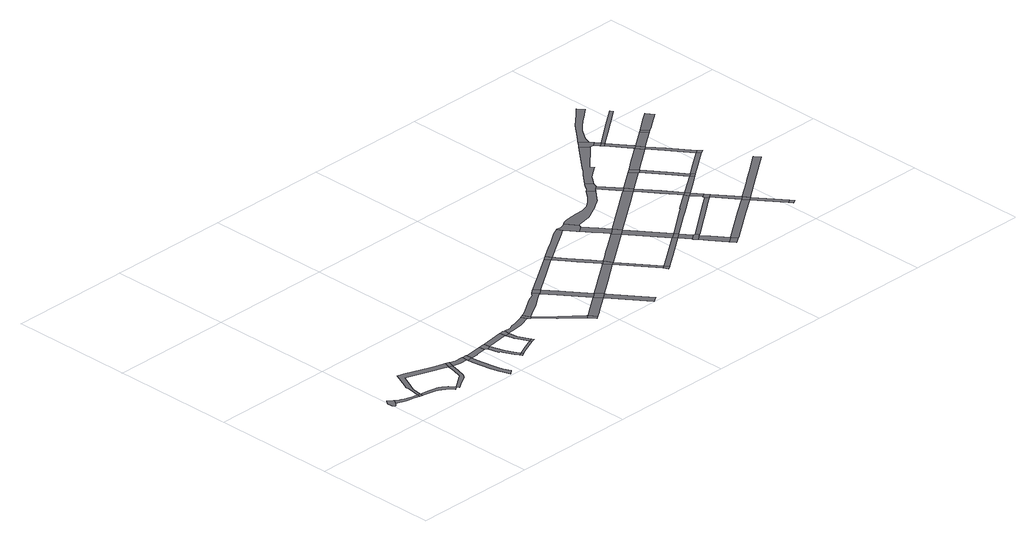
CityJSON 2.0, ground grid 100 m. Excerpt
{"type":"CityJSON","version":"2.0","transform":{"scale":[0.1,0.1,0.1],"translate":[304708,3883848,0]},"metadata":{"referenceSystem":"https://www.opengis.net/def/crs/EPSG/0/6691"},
"CityObjects":{
"road1":{"type":"Road","geometry":[{"type":"MultiSurface","lod":"1","boundaries":[[[0,1,2,3,4,5,6,7]]]}]},
"road2":{"type":"Road","attributes":{"RoadStructureAttribute.sectionType":"1"},"geometry":[{"type":"MultiSurface","lod":"1","boundaries":[[[6,8,9,10,11,12,13,14,15,16,17,18,7]]]}]},
"road3":{"type":"Road","geometry":[{"type":"MultiSurface","lod":"1","boundaries":[[[19,12,11,20]]]}]},
"road4":{"type":"Road","attributes":{"RoadStructureAttribute.sectionType":"1"},"geometry":[{"type":"MultiSurface","lod":"1","boundaries":[[[20,21,22,23,24,25,26,27,28,29,30,31,32,33,34,35,36,37,38,39,40,19]]]}]},
"road5":{"type":"Road","attributes":{"RoadStructureAttribute.sectionType":"1"},"geometry":[{"type":"MultiSurface","lod":"1","boundaries":[[[41,42,43,44,45,46,47,48,12,19,49,50,51,52,53,54]]]}]},
"road6":{"type":"Road","attributes":{"RoadStructureAttribute.sectionType":"1"},"geometry":[{"type":"MultiSurface","lod":"1","boundaries":[[[55,56,57,58,59,60,61,62,63,64,65,66,67,68]]]}]},
"road7":{"type":"Road","geometry":[{"type":"MultiSurface","lod":"1","boundaries":[[[69,41,54,68,67]]]}]},
"road8":{"type":"Road","attributes":{"RoadStructureAttribute.sectionType":"1"},"geometry":[{"type":"MultiSurface","lod":"1","boundaries":[[[70,71,72,73,74,75,69,67]]]}]},
"road9":{"type":"Road","attributes":{"RoadStructureAttribute.sectionType":"1"},"geometry":[{"type":"MultiSurface","lod":"1","boundaries":[[[76,77,78,79,80,81,82,83,84,85,86,87,88]]]}]},
"road10":{"type":"Road","geometry":[{"type":"MultiSurface","lod":"1","boundaries":[[[89,73,72,76,88,90]]]}]},
"road11":{"type":"Road","attributes":{"RoadStructureAttribute.sectionType":"1"},"geometry":[{"type":"MultiSurface","lod":"1","boundaries":[[[88,91,92,93,94,95,96,97,90]]]}]},
"road12":{"type":"Road","geometry":[{"type":"MultiSurface","lod":"1","boundaries":[[[94,98,99,100,101,95]]]}]},
"road13":{"type":"Road","attributes":{"RoadStructureAttribute.sectionType":"1"},"geometry":[{"type":"MultiSurface","lod":"1","boundaries":[[[102,103,104,99,98,105,106,107,108,109]]]}]},
"road14":{"type":"Road","geometry":[{"type":"MultiSurface","lod":"1","boundaries":[[[110,111,102,109]]]}]},
"road15":{"type":"Road","attributes":{"RoadStructureAttribute.sectionType":"1"},"geometry":[{"type":"MultiSurface","lod":"1","boundaries":[[[100,99,112,113,114]]]}]},
"road16":{"type":"Road","attributes":{"RoadStructureAttribute.sectionType":"1"},"geometry":[{"type":"MultiSurface","lod":"1","boundaries":[[[115,116,117,102,111,118,119,120]]]}]},
"road17":{"type":"Road","attributes":{"RoadStructureAttribute.sectionType":"1"},"geometry":[{"type":"MultiSurface","lod":"1","boundaries":[[[121,122,123,124,115,125,126,127,128]]]}]},
"road18":{"type":"Road","geometry":[{"type":"MultiSurface","lod":"1","boundaries":[[[129,130,131,132,114,113,121,128]]]}]},
"road19":{"type":"Road","geometry":[{"type":"MultiSurface","lod":"1","boundaries":[[[133,125,115,120]]]}]},
"road20":{"type":"Road","attributes":{"RoadStructureAttribute.sectionType":"1"},"geometry":[{"type":"MultiSurface","lod":"1","boundaries":[[[134,135,136,137,138,139,140,141,142,143,144,130,129]]]}]},
"road21":{"type":"Road","geometry":[{"type":"MultiSurface","lod":"1","boundaries":[[[145,146,147,148,138,137]]]}]},
"road22":{"type":"Road","attributes":{"RoadStructureAttribute.sectionType":"1"},"geometry":[{"type":"MultiSurface","lod":"1","boundaries":[[[149,146,145,150,151,152,153,154]]]}]},
"road23":{"type":"Road","attributes":{"RoadStructureAttribute.sectionType":"1"},"geometry":[{"type":"MultiSurface","lod":"1","boundaries":[[[155,156,157,158,159,160,161,162,163,164,165,166,167,168,169,147,146]]]}]},
"road24":{"type":"Road","geometry":[{"type":"MultiSurface","lod":"1","boundaries":[[[170,171,154,153,172]]]}]},
"road25":{"type":"Road","geometry":[{"type":"MultiSurface","lod":"1","boundaries":[[[173,174,175,161,160]]]}]},
"road26":{"type":"Road","attributes":{"function":"3","RoadStructureAttribute.sectionType":"1"},"geometry":[{"type":"MultiSurface","lod":"1","boundaries":[[[176,177,171,170,178,179,180]]]}]},
"road27":{"type":"Road","attributes":{"RoadStructureAttribute.sectionType":"1"},"geometry":[{"type":"MultiSurface","lod":"1","boundaries":[[[181,174,173,182,176,183]]]}]},
"road28":{"type":"Road","geometry":[{"type":"MultiSurface","lod":"1","boundaries":[[[183,176,180,184]]]}]},
"road29":{"type":"Road","attributes":{"RoadStructureAttribute.sectionType":"1"},"geometry":[{"type":"MultiSurface","lod":"1","boundaries":[[[174,185,186,187,188,189,190,175]]]}]},
"road30":{"type":"Road","attributes":{"RoadStructureAttribute.sectionType":"1"},"geometry":[{"type":"MultiSurface","lod":"1","boundaries":[[[191,192,193,194,184,180]]]}]},
"road31":{"type":"Road","attributes":{"function":"3","RoadStructureAttribute.sectionType":"1"},"geometry":[{"type":"MultiSurface","lod":"1","boundaries":[[[184,195,196,197,198,199,200,183]]]}]},
"road32":{"type":"Road","geometry":[{"type":"MultiSurface","lod":"1","boundaries":[[[188,187,201,202]]]}]},
"road33":{"type":"Road","attributes":{"RoadStructureAttribute.sectionType":"1"},"geometry":[{"type":"MultiSurface","lod":"1","boundaries":[[[187,203,204,205,198,206,207,208,209,210,201]]]}]},
"road34":{"type":"Road","geometry":[{"type":"MultiSurface","lod":"1","boundaries":[[[206,198,197,211]]]}]},
"road35":{"type":"Road","attributes":{"RoadStructureAttribute.sectionType":"1"},"geometry":[{"type":"MultiSurface","lod":"1","boundaries":[[[201,212,213,214,215,216,217,218,219,220,221,222,202]]]}]},
"road36":{"type":"Road","attributes":{"RoadStructureAttribute.sectionType":"1"},"geometry":[{"type":"MultiSurface","lod":"1","boundaries":[[[223,224,211,197,225,226]]]}]},
"road37":{"type":"Road","geometry":[{"type":"MultiSurface","lod":"1","boundaries":[[[223,226,227,228]]]}]},
"road38":{"type":"Road","attributes":{"function":"3","RoadStructureAttribute.sectionType":"1"},"geometry":[{"type":"MultiSurface","lod":"1","boundaries":[[[229,230,231,232,233,234,235,236,206,211]]]}]},
"road39":{"type":"Road","geometry":[{"type":"MultiSurface","lod":"1","boundaries":[[[237,238,239,240,241,242,217,216,243,244,245,246,247,248]]]}]},
"road40":{"type":"Road","attributes":{"RoadStructureAttribute.sectionType":"1"},"geometry":[{"type":"MultiSurface","lod":"1","boundaries":[[[249,250,223,228,251,252,253,254]]]}]},
"road41":{"type":"Road","attributes":{"RoadStructureAttribute.sectionType":"1"},"geometry":[{"type":"MultiSurface","lod":"1","boundaries":[[[255,256,257,246,245,258,259,260,230,261]]]}]},
"road42":{"type":"Road","geometry":[{"type":"MultiSurface","lod":"1","boundaries":[[[230,229,262,261]]]}]},
"road43":{"type":"Road","attributes":{"RoadStructureAttribute.sectionType":"1"},"geometry":[{"type":"MultiSurface","lod":"1","boundaries":[[[263,264,262,229,265,254]]]}]},
"road44":{"type":"Road","geometry":[{"type":"MultiSurface","lod":"1","boundaries":[[[253,266,263,254]]]}]},
"road45":{"type":"Road","attributes":{"RoadStructureAttribute.sectionType":"1"},"geometry":[{"type":"MultiSurface","lod":"1","boundaries":[[[253,267,268,266]]]}]},
"road46":{"type":"Road","attributes":{"RoadStructureAttribute.sectionType":"1"},"geometry":[{"type":"MultiSurface","lod":"1","boundaries":[[[247,269,270,271,272,273,274,275,276,277,278,279,280,281,282,283,284,285,286,287,288,289,290,291,292,293,294,295,248]]]}]},
"road47":{"type":"Road","geometry":[{"type":"MultiSurface","lod":"1","boundaries":[[[296,297,298,299,268,267,300,301]]]}]},
"road48":{"type":"Road","attributes":{"RoadStructureAttribute.sectionType":"1"},"geometry":[{"type":"MultiSurface","lod":"1","boundaries":[[[302,296,301,303,304,305]]]}]},
"road49":{"type":"Road","geometry":[{"type":"MultiSurface","lod":"1","boundaries":[[[304,306,307,305]]]}]},
"road50":{"type":"Road","attributes":{"function":"3","RoadStructureAttribute.sectionType":"1"},"geometry":[{"type":"MultiSurface","lod":"1","boundaries":[[[262,308,309,310,311,312,261]]]}]},
"road51":{"type":"Road","attributes":{"RoadStructureAttribute.sectionType":"1"},"geometry":[{"type":"MultiSurface","lod":"1","boundaries":[[[313,314,315,316,317,263,266,318,319,320,321,322,323]]]}]},
"road52":{"type":"Road","geometry":[{"type":"MultiSurface","lod":"1","boundaries":[[[324,325,326,327,328,329,330,331,281,280,332,333]]]}]},
"road53":{"type":"Road","attributes":{"RoadStructureAttribute.sectionType":"1"},"geometry":[{"type":"MultiSurface","lod":"1","boundaries":[[[334,335,336,299,298,337,338,339]]]}]},
"road54":{"type":"Road","attributes":{"RoadStructureAttribute.sectionType":"1"},"geometry":[{"type":"MultiSurface","lod":"1","boundaries":[[[340,324,333,311]]]}]},
"road55":{"type":"Road","geometry":[{"type":"MultiSurface","lod":"1","boundaries":[[[340,311,310,341]]]}]},
"road56":{"type":"Road","attributes":{"RoadStructureAttribute.sectionType":"1"},"geometry":[{"type":"MultiSurface","lod":"1","boundaries":[[[307,342,343,344,345,346,347,348,349,305]]]}]},
"road57":{"type":"Road","attributes":{"RoadStructureAttribute.sectionType":"1"},"geometry":[{"type":"MultiSurface","lod":"1","boundaries":[[[310,350,351,352,353,323,354,355,356,357,341]]]}]},
"road58":{"type":"Road","attributes":{"function":"3","RoadStructureAttribute.sectionType":"1"},"geometry":[{"type":"MultiSurface","lod":"1","boundaries":[[[358,359,360,361,340,341]]]}]},
"road59":{"type":"Road","geometry":[{"type":"MultiSurface","lod":"1","boundaries":[[[322,362,354,323]]]}]},
"road60":{"type":"Road","attributes":{"RoadStructureAttribute.sectionType":"1"},"geometry":[{"type":"MultiSurface","lod":"1","boundaries":[[[362,322,363,364]]]}]},
"road61":{"type":"Road","attributes":{"RoadStructureAttribute.sectionType":"1"},"geometry":[{"type":"MultiSurface","lod":"1","boundaries":[[[365,366,367,368,369,370,328,327,371,372,373,374,375,376,377,378]]]}]},
"road62":{"type":"Road","geometry":[{"type":"MultiSurface","lod":"1","boundaries":[[[379,364,363,334,339,380]]]}]},
"road63":{"type":"Road","attributes":{"RoadStructureAttribute.sectionType":"1"},"geometry":[{"type":"MultiSurface","lod":"1","boundaries":[[[346,381,379,380]]]}]},
"road64":{"type":"Road","geometry":[{"type":"MultiSurface","lod":"1","boundaries":[[[382,383,384,360,359,385]]]}]},
"road65":{"type":"Road","attributes":{"RoadStructureAttribute.sectionType":"1"},"geometry":[{"type":"MultiSurface","lod":"1","boundaries":[[[354,362,386,387,388]]]}]},
"road66":{"type":"Road","geometry":[{"type":"MultiSurface","lod":"1","boundaries":[[[381,346,345,389]]]}]},
"road67":{"type":"Road","attributes":{"RoadStructureAttribute.sectionType":"1"},"geometry":[{"type":"MultiSurface","lod":"1","boundaries":[[[390,388,391,392,382,385]]]}]},
"road68":{"type":"Road","attributes":{"RoadStructureAttribute.sectionType":"1"},"geometry":[{"type":"MultiSurface","lod":"1","boundaries":[[[393,394,395,396,389,345]]]}]},
"road69":{"type":"Road","geometry":[{"type":"MultiSurface","lod":"1","boundaries":[[[397,395,394,398]]]}]},
"road70":{"type":"Road","geometry":[{"type":"MultiSurface","lod":"1","boundaries":[[[387,399,391,388]]]}]},
"road71":{"type":"Road","attributes":{"function":"3","RoadStructureAttribute.sectionType":"1"},"geometry":[{"type":"MultiSurface","lod":"1","boundaries":[[[400,401,402,384,383,403,404,405]]]}]},
"road72":{"type":"Road","geometry":[{"type":"MultiSurface","lod":"1","boundaries":[[[377,406,407,408,409,410,378]]]}]},
"road73":{"type":"Road","attributes":{"RoadStructureAttribute.sectionType":"1"},"geometry":[{"type":"MultiSurface","lod":"1","boundaries":[[[407,406,411,412]]]}]},
"road74":{"type":"Road","geometry":[{"type":"MultiSurface","lod":"1","boundaries":[[[411,413,414,415,412]]]}]},
"road75":{"type":"Road","attributes":{"RoadStructureAttribute.sectionType":"1"},"geometry":[{"type":"MultiSurface","lod":"1","boundaries":[[[416,417,418,414,413,419,420,400,421]]]}]},
"road76":{"type":"Road","attributes":{"RoadStructureAttribute.sectionType":"1"},"geometry":[{"type":"MultiSurface","lod":"1","boundaries":[[[422,423,424,391,399,425,426]]]}]},
"road77":{"type":"Road","attributes":{"RoadStructureAttribute.sectionType":"1"},"geometry":[{"type":"MultiSurface","lod":"1","boundaries":[[[427,428,429,430,381,389,431,432,433,434,435]]]}]},
"road78":{"type":"Road","geometry":[{"type":"MultiSurface","lod":"1","boundaries":[[[421,400,405,436]]]}]},
"road79":{"type":"Road","attributes":{"RoadStructureAttribute.sectionType":"1"},"geometry":[{"type":"MultiSurface","lod":"1","boundaries":[[[437,438,436,405,439,440,422]]]}]},
"road80":{"type":"Road","attributes":{"RoadStructureAttribute.sectionType":"1"},"geometry":[{"type":"MultiSurface","lod":"1","boundaries":[[[441,442,443,444,445,446,447,448,409,408,449,450,451,452,453,454,455,456,457,458,459]]]}]},
"road81":{"type":"Road","attributes":{"function":"3","RoadStructureAttribute.sectionType":"1"},"geometry":[{"type":"MultiSurface","lod":"1","boundaries":[[[421,436,460,461,462,463]]]}]},
"road82":{"type":"Road","geometry":[{"type":"MultiSurface","lod":"1","boundaries":[[[426,464,437,422]]]}]},
"road83":{"type":"Road","attributes":{"RoadStructureAttribute.sectionType":"1"},"geometry":[{"type":"MultiSurface","lod":"1","boundaries":[[[415,465,466,467,468,469,470,471,472,412]]]}]},
"road84":{"type":"Road","geometry":[{"type":"MultiSurface","lod":"1","boundaries":[[[462,473,474,463]]]}]},
"road85":{"type":"Road","attributes":{"function":"3","RoadStructureAttribute.sectionType":"1"},"geometry":[{"type":"MultiSurface","lod":"1","boundaries":[[[475,476,477,474,473,478,479,480,481]]]}]}
},
"vertices":[
[67,350,0],[33,376,0],[27,380,0],[4,348,0],[3,304,0],[23,286,0],[45,310,0],[71,348,0],
[125,283,0],[148,277,0],[193,267,0],[238,257,0],[244,282,0],[243,282,0],[237,283,0],[196,291,0],[124,314,0],[113,320,0],[104,324,0],
[265,279,0],[260,252,0],
[269,250,0],[344,234,0],[382,226,0],[389,224,0],[401,219,0],[413,211,0],[436,193,0],[466,169,0],[479,155,0],[487,145,0],[512,164,0],[490,194,0],[476,209,0],[465,218,0],[443,234,0],[418,248,0],[405,253,0],[385,259,0],[347,267,0],[269,279,0],
[696,453,0],[648,468,0],[589,487,0],[385,558,0],[335,576,0],[271,440,0],[261,419,0],[258,384,0],[277,359,0],[307,423,0],[350,514,0],[559,443,0],[632,419,0],[681,403,0],
[664,334,0],[642,257,0],[630,249,0],[546,188,0],[516,167,0],[527,143,0],[535,149,0],[562,166,0],[650,221,0],[660,232,0],[671,249,0],[693,327,0],[711,393,0],[680,401,0],
[727,443,0],
[723,391,0],[773,380,0],[838,378,0],[839,425,0],[777,426,0],[735,440,0],
[840,363,0],[846,326,0],[869,178,0],[877,139,0],[887,95,0],[888,92,0],[917,19,0],[952,47,0],[928,108,0],[919,148,0],[911,186,0],[889,332,0],[883,370,0],
[844,425,0],[883,424,0],
[893,371,0],[945,376,0],[946,376,0],[1032,390,0],[1026,438,0],[940,428,0],[889,424,0],
[1053,380,0],[1092,398,0],[1085,445,0],[1060,442,0],
[1177,169,0],[1161,202,0],[1124,278,0],[1078,288,0],[1091,291,0],[1097,268,0],[1135,189,0],[1151,156,0],
[1160,139,0],[1186,152,0],
[1101,399,0],[1276,424,0],[1270,470,0],
[1342,245,0],[1239,198,0],[1198,179,0],[1202,161,0],[1205,163,0],[1351,226,0],
[1280,417,0],[1292,360,0],[1295,352,0],[1298,346,0],[1372,259,0],[1328,359,0],[1325,365,0],[1317,422,0],
[1317,427,0],[1322,473,0],[1307,475,0],[1274,470,0],
[1381,239,0],
[1331,429,0],[1390,437,0],[1466,450,0],[1557,480,0],[1538,523,0],[1529,518,0],[1501,508,0],[1473,499,0],[1444,492,0],[1415,486,0],[1372,467,0],
[1577,461,0],[1595,480,0],[1567,536,0],[1556,530,0],
[1736,346,0],[1709,336,0],[1704,331,0],[1713,323,0],[1864,182,0],[1885,205,0],
[1600,483,0],[1659,521,0],[1728,561,0],[1804,618,0],[1839,642,0],[1870,666,0],[1839,709,0],[1838,708,0],[1816,679,0],[1777,662,0],[1761,654,0],[1728,633,0],[1633,574,0],[1608,558,0],[1582,544,0],
[1931,143,0],[1890,201,0],[1906,124,0],
[1872,663,0],[1916,695,0],[1884,741,0],
[2101,355,0],[1935,234,0],[1977,176,0],[2009,200,0],[2146,300,0],
[1992,594,0],[1947,561,0],[2145,387,0],
[2193,335,0],
[1927,703,0],[2112,829,0],[2270,937,0],[2243,978,0],[2082,872,0],[1897,750,0],
[2152,292,0],[2362,6,0],[2410,37,0],[2199,326,0],
[2310,420,0],[2333,437,0],[2529,580,0],[2489,639,0],[2268,477,0],[2243,459,0],
[2304,957,0],[2277,1000,0],
[2334,851,0],[2381,786,0],[2485,645,0],[2521,662,0],[2517,669,0],[2467,734,0],[2365,873,0],[2317,939,0],
[2555,599,0],
[2390,1015,0],[2420,1034,0],[2583,1141,0],[2622,1165,0],[2629,1168,0],[2609,1209,0],[2583,1198,0],[2569,1191,0],[2550,1180,0],[2423,1094,0],[2393,1076,0],
[2770,306,0],[2618,513,0],[2592,494,0],[2745,286,0],
[2765,251,0],[2794,272,0],
[2880,837,0],[2835,892,0],[2695,789,0],[2642,751,0],[2641,750,0],[2601,721,0],[2601,720,0],[2567,696,0],
[2688,1221,0],[2678,1215,0],[2665,1211,0],[2654,1208,0],[2644,1207,0],[2617,1210,0],[2634,1171,0],[2692,1090,0],[2702,1076,0],[2755,1115,0],[2763,1138,0],[2701,1230,0],
[2890,392,0],[2777,311,0],[2800,277,0],[2913,360,0],[3120,511,0],[3095,539,0],
[2887,937,0],[2830,1014,0],[2824,1021,0],[2757,1003,0],[2777,974,0],[2831,898,0],[2890,932,0],
[2932,874,0],
[3148,575,0],[2995,787,0],[2943,749,0],
[3169,548,0],
[3181,426,0],[3231,462,0],
[2775,1143,0],[2809,1150,0],[2892,1168,0],[2913,1177,0],[2958,1202,0],[3009,1229,0],[3045,1250,0],[3084,1277,0],[3107,1295,0],[3127,1315,0],[3190,1389,0],[3194,1394,0],[3141,1435,0],[3091,1373,0],[3075,1354,0],[3045,1326,0],[2996,1287,0],[2991,1284,0],[2989,1283,0],[2984,1281,0],[2933,1269,0],[2863,1263,0],[2790,1258,0],[2759,1255,0],[2743,1252,0],[2728,1246,0],[2717,1241,0],
[3256,427,0],[3257,428,0],[3265,434,0],[3245,460,0],[3185,421,0],[3206,391,0],
[3301,365,0],[3251,329,0],[3336,211,0],[3387,246,0],
[3368,166,0],[3421,202,0],
[3289,1135,0],[3341,1174,0],[3374,1198,0],[3329,1253,0],[3300,1231,0],
[3429,791,0],[3433,786,0],[3412,771,0],[3343,720,0],[3159,583,0],[3175,552,0],[3365,691,0],[3434,742,0],[3455,757,0],[3607,869,0],[3587,906,0],
[3244,1436,0],[3245,1436,0],[3250,1451,0],[3258,1473,0],[3211,1515,0],[3189,1492,0],[3179,1478,0],[3167,1456,0],[3210,1414,0],[3211,1412,0],
[3663,772,0],[3589,717,0],[3581,711,0],[3601,685,0],[3609,691,0],[3683,746,0],
[3362,1277,0],
[3403,1219,0],
[3431,209,0],[3534,286,0],[3719,418,0],[3866,524,0],[3832,569,0],[3685,465,0],[3396,253,0],[3389,247,0],
[3413,1145,0],[3491,1040,0],[3487,1037,0],[3561,940,0],[3620,928,0],[3593,964,0],[3521,1063,0],[3442,1167,0],
[3466,1265,0],[3587,1353,0],[3544,1411,0],[3424,1322,0],
[3643,894,0],
[3666,792,0],[3699,817,0],
[3534,1886,0],[3387,1719,0],[3361,1687,0],[3333,1653,0],[3311,1628,0],[3301,1618,0],[3291,1516,0],[3317,1549,0],[3421,1625,0],[3427,1630,0],[3408,1661,0],[3592,1835,0],[3615,1858,0],[3555,1910,0],
[3727,779,0],[3694,754,0],
[3863,593,0],
[3625,1374,0],[3622,1379,0],[3579,1437,0],[3596,1353,0],
[3724,953,0],[3829,1031,0],[3807,1061,0],
[3894,546,0],
[3735,1160,0],[3836,1083,0],[3764,1181,0],
[3867,522,0],[4030,296,0],[4062,321,0],[3896,543,0],
[4082,289,0],[4051,268,0],
[3858,1052,0],
[3821,1614,0],[3800,1599,0],[3657,1494,0],[3699,1436,0],[3734,1461,0],[3860,1557,0],
[3646,1854,0],[3680,1878,0],[3656,1911,0],[3599,1960,0],[3568,1925,0],
[3676,1815,0],[3708,1839,0],
[3692,1794,0],[3723,1816,0],[3725,1817,0],
[3847,1644,0],[3780,1735,0],[3725,1812,0],[3817,1620,0],[3820,1615,0],[3852,1637,0],
[4078,1260,0],[3899,1129,0],[3853,1095,0],[3921,1098,0],[4103,1231,0],
[4324,931,0],[4145,800,0],[4070,744,0],[4015,704,0],[4103,699,0],[4143,729,0],[4275,825,0],[4355,885,0],[4358,887,0],
[3889,1577,0],
[4107,1280,0],[3975,1460,0],[3861,1557,0],[3947,1439,0],
[3932,2300,0],[3874,2248,0],[3805,2186,0],[3761,2145,0],[3711,2086,0],[3659,2026,0],[3626,1991,0],[3606,1968,0],[3669,1950,0],[3672,1957,0],[3682,1975,0],[3695,1995,0],[3742,2056,0],[3768,2083,0],[3788,2103,0],[3838,2148,0],[3912,2205,0],[3918,2209,0],[3972,2250,0],
[3894,1581,0],[3937,1613,0],[4055,1699,0],[4014,1755,0],
[4136,1251,0],
[3884,1936,0],[3911,1956,0],[3972,2001,0],[4092,2090,0],[4075,2112,0],[3956,2023,0],[3895,1977,0],[3845,1939,0],
[4078,1715,0],[4036,1772,0],
[4220,1906,0],[4168,1868,0],[4060,1789,0],[4102,1733,0],[4166,1780,0],[4264,1851,0],[4225,1910,0]
]}
